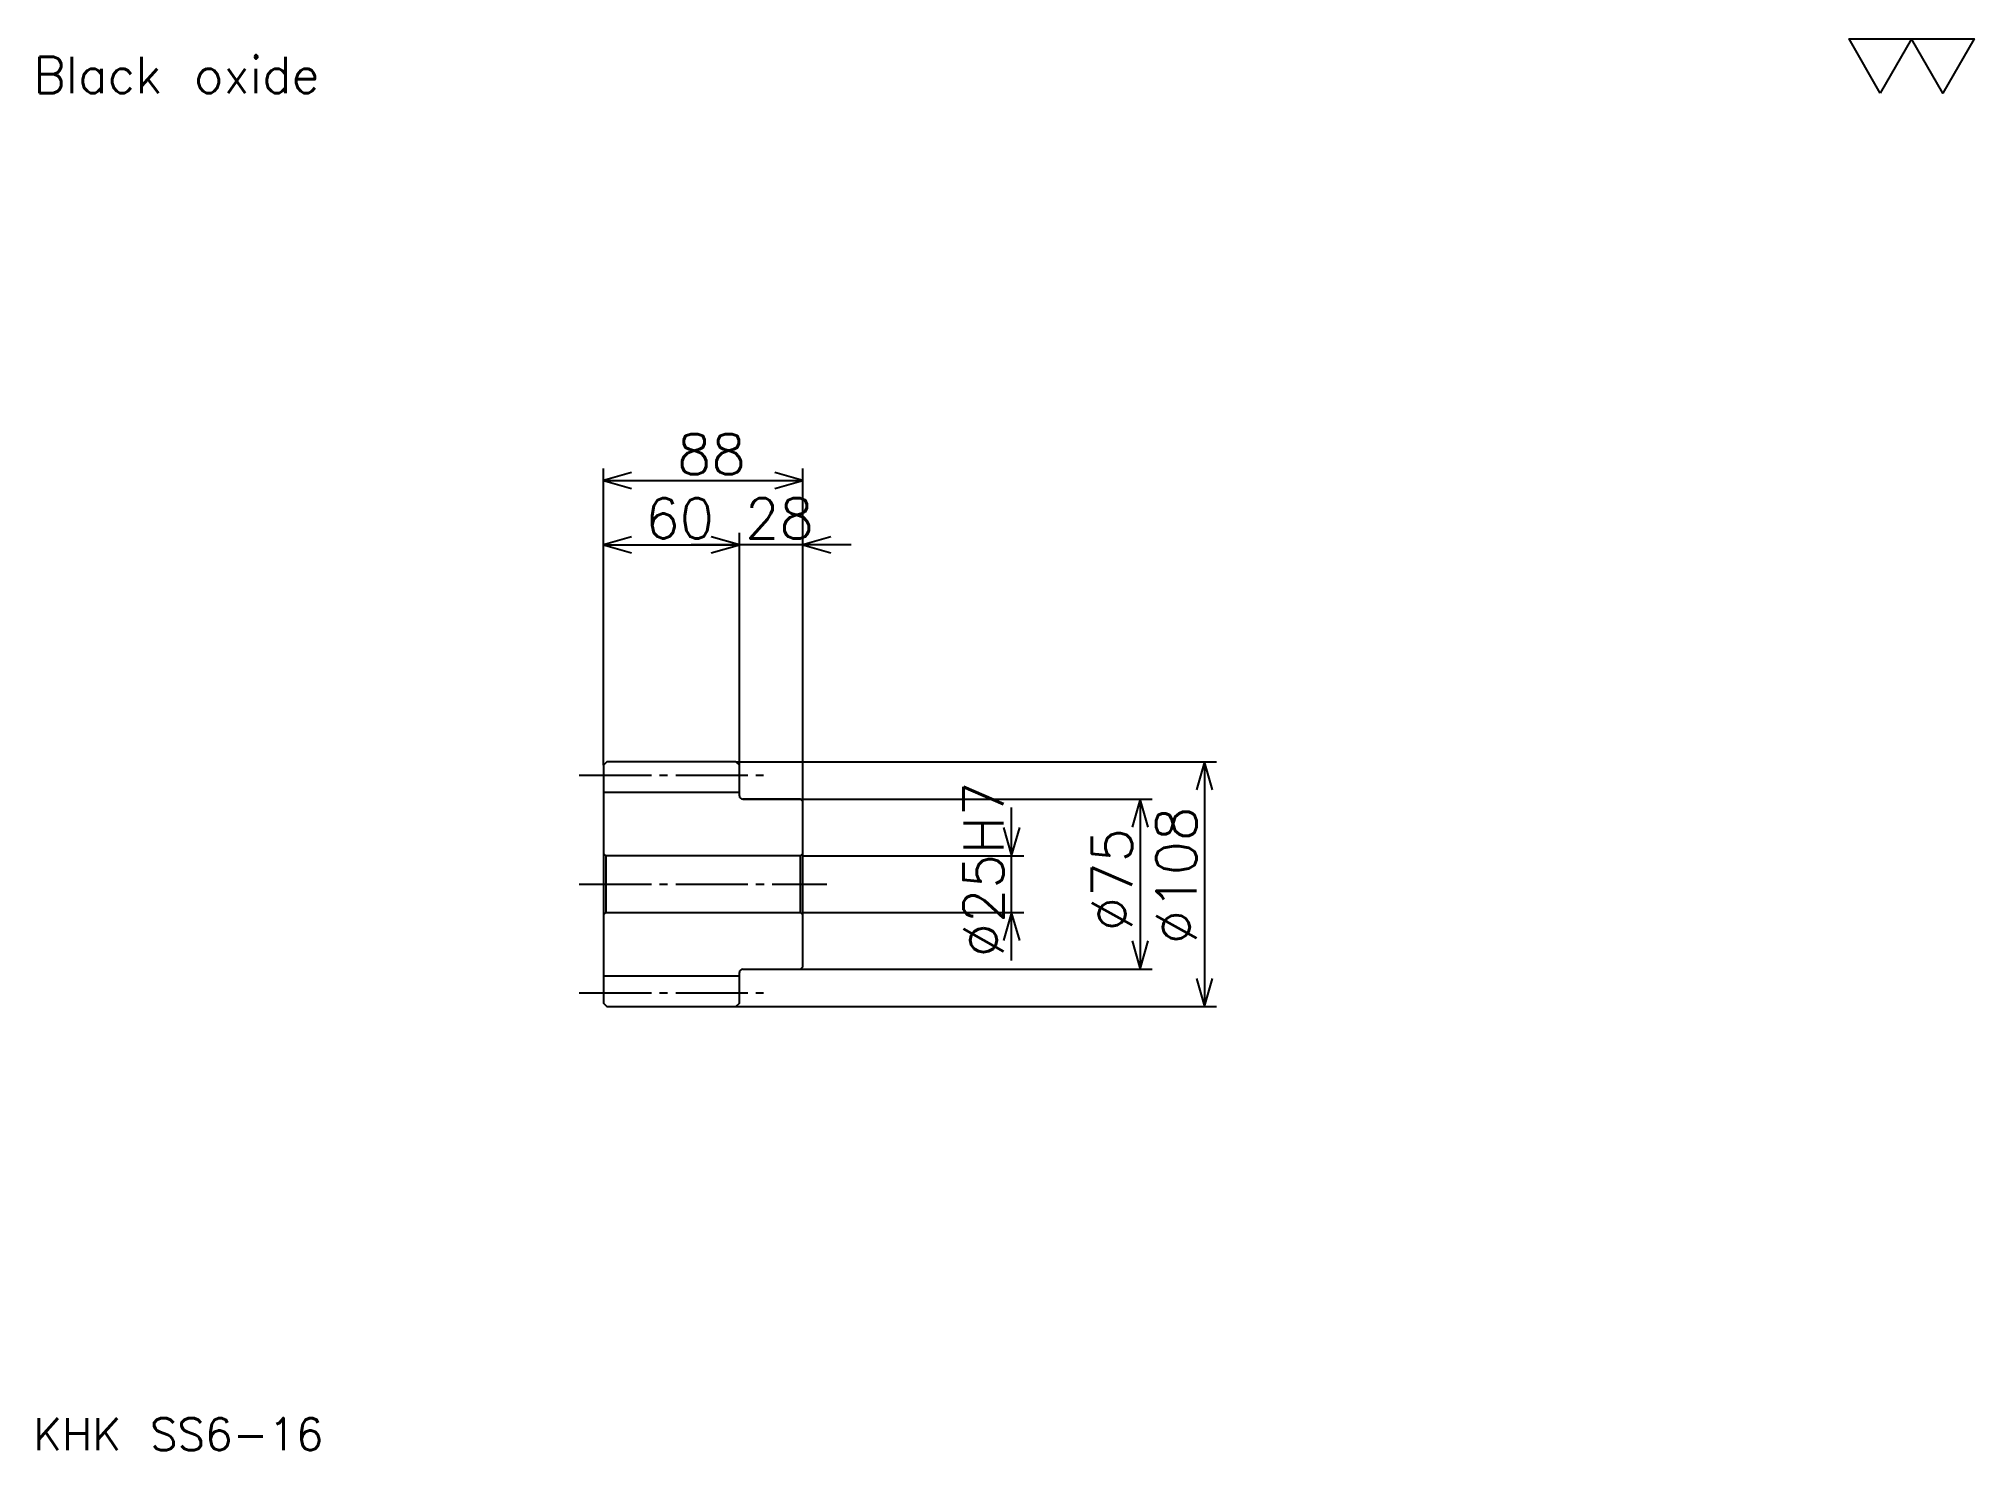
# Model space of a CAD drawing. Extents: x 38 to 892, y 39 to 662.
import ezdxf

# ---------------------------------------------------------------- set-up
doc = ezdxf.new("R2010")
doc.units = 0
doc.linetypes.add('DASHDOT', pattern=[42.521738, 31.891304, -3.543478, 3.543478, -3.543478])
doc.layers.get('0').update_dxf_attribs({"linetype": 'CONTINUOUS'})
doc.layers.add('DASHDOT', color=6, linetype='DASHDOT')
doc.styles.add('KANJI', font='TXT', dxfattribs={"bigfont": 'BIGFONT'})

msp = doc.modelspace()

# ---------------------------------------------------------------- linework, layer by layer
at = {"color": 5}
for p, q in [((287.021729, 342.793488), (287.021729, 472.130432)), ((375.021729, 342.793488), (375.021729, 472.130432)), ((287.021729, 466.815216), (375.021729, 466.815216)), ((287.021729, 438.467407), (347.021729, 438.467407)), ((396.282593, 438.467407), (325.760864, 438.467407)), ((347.021729, 342.793488), (347.021729, 443.782623)), ((287.021729, 341.293488), (287.021729, 342.793488)), ((345.521729, 342.793488), (375.021729, 342.793488)), ((347.021729, 341.293488), (347.021729, 342.793488)), ((375.021729, 342.793488), (557.510864, 342.793488)), ((375.021729, 325.293488), (375.021729, 342.793488)), ((552.195679, 342.793488), (552.195679, 234.793488)), ((348.521729, 326.293488), (375.021729, 326.293488)), ((375.021729, 326.293488), (529.163025, 326.293488)), ((523.847778, 326.293488), (523.847778, 251.293488)), ((467.152161, 255.032623), (467.152161, 322.554352)), ((375.021729, 301.293488), (472.467377, 301.293488)), ((375.021729, 276.293488), (472.467377, 276.293488)), ((348.521729, 251.293488), (375.021729, 251.293488)), ((375.021729, 251.293488), (529.163025, 251.293488)), ((345.521729, 234.793488), (375.021729, 234.793488)), ((375.021729, 234.793488), (557.510864, 234.793488))]:
    msp.add_line(p, q, dxfattribs=at)
at = {"color": 4}
for p, q in [((287.021729, 329.293488), (347.021729, 329.293488)), ((288.021729, 301.293488), (288.021729, 276.293488)), ((374.021729, 301.293488), (375.021729, 302.293488)), ((374.021729, 276.293488), (375.021729, 275.293488)), ((287.021729, 248.293488), (347.021729, 248.293488))]:
    msp.add_line(p, q, dxfattribs=at)
at = {"color": 7}
msp.add_lwpolyline([(850.434753, 637.826111), (836.615173, 661.780029), (891.893433, 661.780029), (878.073853, 637.826111), (864.254333, 661.780029), (850.434753, 637.826111)], dxfattribs=at)
at = {"color": 5}
for points in [[(299.423889, 470.358704), (287.021729, 466.815216), (299.423889, 463.271729)], [(362.619568, 463.271729), (375.021729, 466.815216), (362.619568, 470.358704)], [(299.423889, 442.010864), (287.021729, 438.467407), (299.423889, 434.92395)], [(334.619568, 434.92395), (347.021729, 438.467407), (334.619568, 442.010864)], [(334.619568, 434.92395), (347.021729, 438.467407), (334.619568, 442.010864)], [(387.423889, 442.010864), (375.021729, 438.467407), (387.423889, 434.92395)], [(555.739136, 330.391296), (552.195679, 342.793488), (548.652161, 330.391296)], [(527.391296, 313.891327), (523.847778, 326.293488), (520.304321, 313.891327)], [(463.608704, 313.695648), (467.152161, 301.293488), (470.695618, 313.695648)], [(470.695618, 263.891327), (467.152161, 276.293488), (463.608704, 263.891327)], [(520.304321, 263.695648), (523.847778, 251.293488), (527.391296, 263.695648)], [(548.652161, 247.195663), (552.195679, 234.793488), (555.739136, 247.195663)]]:
    msp.add_lwpolyline(points, dxfattribs=at)
at = {"color": 4}
for points in [[(347.021729, 327.793488), (347.021729, 341.293488), (345.521729, 342.793488), (288.521729, 342.793488), (287.021729, 341.293488), (287.021729, 275.293488)], [(348.521729, 251.293488), (374.021729, 251.293488), (375.021729, 252.293488), (375.021729, 325.293488), (374.021729, 326.293488), (348.521729, 326.293488)], [(287.021729, 275.293488), (288.021729, 276.293488), (374.021729, 276.293488), (374.021729, 301.293488), (288.021729, 301.293488), (287.021729, 302.293488)], [(287.021729, 275.293488), (287.021729, 236.293488), (288.521729, 234.793488), (345.521729, 234.793488), (347.021729, 236.293488), (347.021729, 249.793488)]]:
    msp.add_lwpolyline(points, dxfattribs=at)
for centre, start, end in [((348.521729, 327.793488), 180, 270), ((348.521729, 249.793488), 90, 180)]:
    msp.add_arc(centre, 1.5, start, end, dxfattribs=at)
at = {"layer": 'DASHDOT', "color": 7}
for p, q in [((276.391296, 336.793488), (357.652161, 336.793488)), ((276.391296, 288.793488), (385.652161, 288.793488)), ((276.391296, 240.793488), (357.652161, 240.793488))]:
    msp.add_line(p, q, dxfattribs=at)

# ---------------------------------------------------------------- texts
at = {"color": 7, "style": 'KANJI'}
for s, height, p in [('Black oxide', 15.945652, (35.434784, 637.826111)), ('88', 17.717391, (319.505432, 469.649994)), ('60', 17.717391, (305.505432, 441.302185)), ('28', 17.717391, (349.505432, 441.302185)), ('KHK SS6-16', 14.173913, (35.434784, 38.97826))]:
    msp.add_text(s, height=height, dxfattribs=at).set_placement(p)
for s, p in [('%%c25H7', (463.608704, 256.459259)), ('%%c108', (548.652161, 262.217407)), ('%%c75', (520.304321, 267.975555))]:
    msp.add_text(s, height=17.717391, rotation=90, dxfattribs=at).set_placement(p)

doc.saveas('drawing.dxf')
